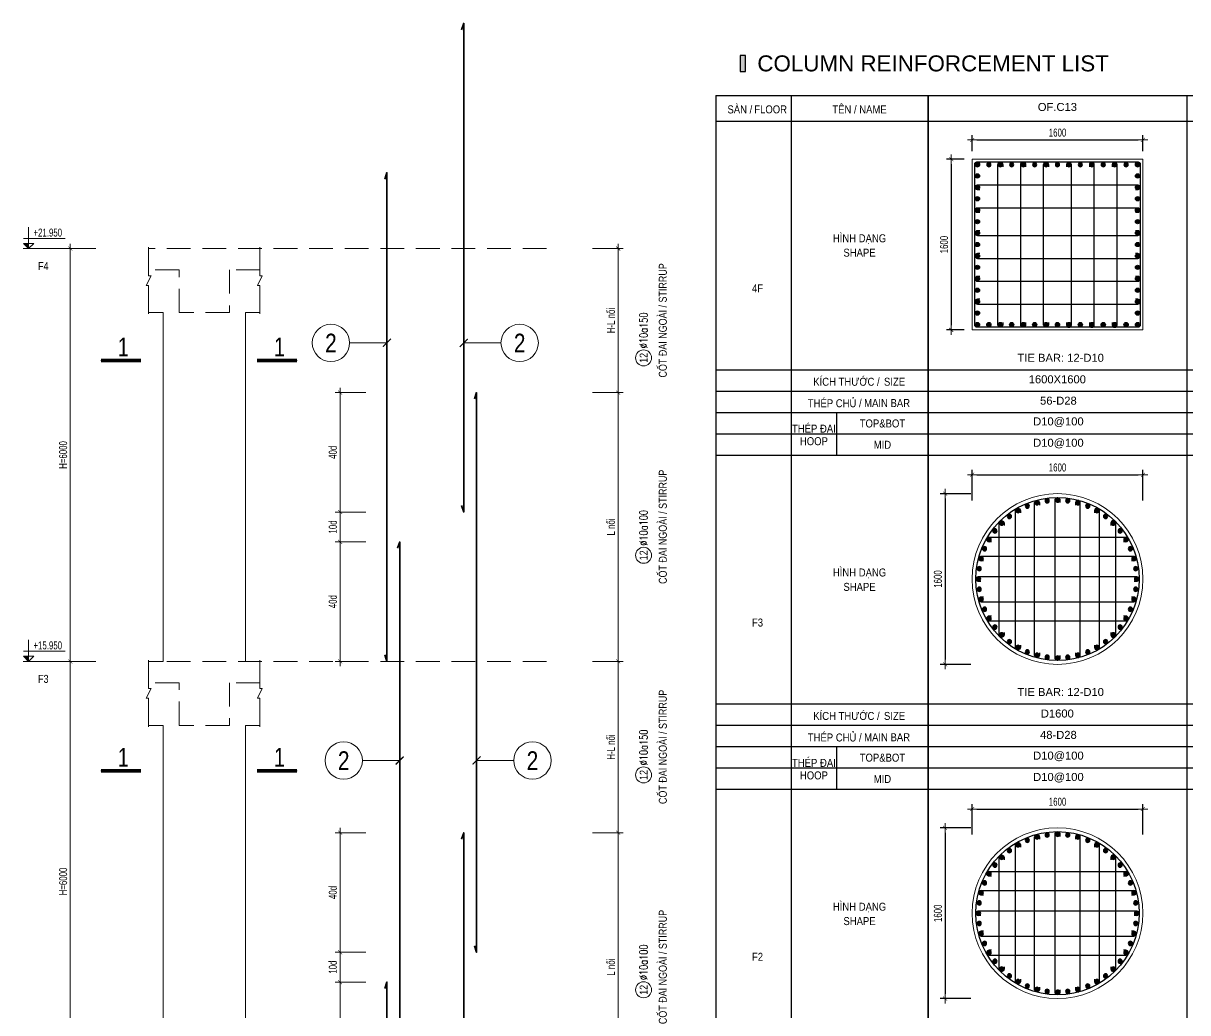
# Model space of a CAD drawing. Header units: millimetres. Extents: x 49323 to 380960, y -6102 to 181761.
# Drawn here: x 331179 to 342090, y 75298 to 84572 of the extents above; entities that cross this region are included whole.
import ezdxf
from ezdxf.enums import TextEntityAlignment as Align

# ---------------------------------------------------------------- set-up
doc = ezdxf.new("R2010")
doc.units = ezdxf.units.MM
doc.linetypes.add('CENTER2', pattern=[1.125, 0.75, -0.125, 0.125, -0.125])
doc.linetypes.add('HIDDEN2', pattern=[4.7625, 3.175, -1.5875])
doc.layers.get('0').update_dxf_attribs({"lineweight": 20})
doc.layers.get('Defpoints').update_dxf_attribs({"color": 151, "lineweight": 9})
for name, color, linetype in [('2', 2, 'Continuous'), ('CEN', 1, 'CENTER2'), ('STL', 3, 'Continuous'), ('TIT1', 3, 'Continuous'), ('TXT', 3, 'Continuous')]:
    doc.layers.add(name, color=color, linetype=linetype)
for name, color, linetype, lineweight in [('kata_thep chu', 4, 'Continuous', 35), ('NDC_S_ANNO', 7, 'Continuous', 20), ('NDC_S_BREAK-LINE', 1, 'Continuous', 15), ('NDC_S_CONTINUOUS', 3, 'Continuous', 20), ('NDC_S_DIM', 1, 'Continuous', 15), ('NDC_S_HIDDEN', 8, 'HIDDEN2', 13), ('NDC_S_LEADER', 1, 'Continuous', 15), ('NDC_S_SYMBOL', 1, 'Continuous', 15), ('NDC_S_TEXT SYMBOL', 7, 'Continuous', 20), ('NDC_S_THIN LINE', 8, 'Continuous', 9), ('NDC_S_VN TEXT', 7, 'Continuous', 20)]:
    doc.layers.add(name, color=color, linetype=linetype, lineweight=lineweight)
doc.styles.add('ARIAL', font='arial.ttf', dxfattribs={"width": 0.8})
doc.styles.add('NDC_ANNO', font='', dxfattribs={"width": 0.8})
doc.styles.add('NDC_ARIAL', font='arial.ttf', dxfattribs={"width": 0.85})
doc.styles.add('NDC_DIM', font='', dxfattribs={"width": 0.75})
doc.styles.add('NDC_EN TXT', font='romans.shx', dxfattribs={"width": 0.8})
doc.styles.add('NDC_VIE TXT', font='arial.ttf', dxfattribs={"width": 0.8})
doc.styles.get('NDC_ANNO').set_extended_font_data('Dotum')
doc.styles.get('NDC_DIM').set_extended_font_data('Dotum')
doc.dimstyles.new('NDC_dim_30', dxfattribs={"dimscale": 30, "dimtxt": 2.5, "dimasz": 1.5, "dimexe": 1.5, "dimexo": 2.5, "dimgap": 1, "dimtad": 1, "dimdec": 0, "dimzin": 0, "dimdsep": 46, "dimtxsty": 'NDC_DIM', "dimblk": 'DIMMARK', "dimcen": 0.09, "dimdle": 1.2, "dimclrd": 1, "dimclre": 1, "dimclrt": 3, "dimadec": 0, "dimazin": 0, "dimtfac": 1, "dimtdec": 0, "dimtix": 1, "dimtofl": 0, "dimtmove": 0, "dimatfit": 3, "dimfxl": 8, "dimfxlon": 1, "dimtolj": 1, "dimtzin": 0, "dimarcsym": 0})
doc.dimstyles.new('NDC_dim_75', dxfattribs={"dimscale": 75, "dimtxt": 2.5, "dimasz": 1.5, "dimexe": 1.5, "dimexo": 2.5, "dimgap": 1, "dimtad": 1, "dimdec": 0, "dimzin": 0, "dimdsep": 46, "dimtxsty": 'NDC_DIM', "dimblk": 'DIMMARK', "dimcen": 0.09, "dimdle": 1.2, "dimclrd": 1, "dimclre": 1, "dimclrt": 3, "dimadec": 0, "dimazin": 0, "dimtfac": 1, "dimtdec": 0, "dimtix": 1, "dimtofl": 0, "dimtmove": 0, "dimatfit": 3, "dimfxl": 8, "dimfxlon": 1, "dimtolj": 1, "dimtzin": 0, "dimarcsym": 0})

# ---------------------------------------------------------------- blocks, each defined once
blk = doc.blocks.new('8')
at = {"layer": '2'}
blk.add_hatch(color=256, dxfattribs=at).paths.add_polyline_path([(20, 0, 0.386127), (2, 20), (-2, 20, 0.386127), (-20, 0, 1)])
blk.add_circle((0, 0), 20, dxfattribs=at)
blk = doc.blocks.new('5')
at = {"layer": 'CEN', "rotation": 180}
blk.add_blockref('8', (0, 0), dxfattribs=at)
blk = doc.blocks.new('*U1745')
at = {"layer": 'STL', "xscale": -1}
blk.add_blockref('5', (0, 0), dxfattribs=at)
blk = doc.blocks.new('*U1746')
at = {"layer": 'NDC_S_DIM', "color": 0, "linetype": 'ByBlock', "lineweight": -2, "transparency": 16777216}
for p, rotation in [((295857, 68532), 22.49999999999999), ((295948, 68563), 15), ((296043, 68582), 7.500000000000014), ((296236, 68582), 352.5), ((296331, 68563), 344.9999999999999), ((296423, 68532), 337.4999999999999), ((295689, 68435), 37.50000000000001), ((295770, 68489), 29.99999999999999), ((296510, 68489), 329.9999999999999), ((296590, 68435), 322.5), ((295553, 68299), 52.49999999999999), ((295617, 68372), 45.00000000000001), ((296663, 68372), 315), ((296727, 68299), 307.5), ((295499, 68218), 59.99999999999999), ((296781, 68218), 300.0000000000001), ((295456, 68132), 67.5), ((296823, 68132), 292.4999999999999), ((295425, 68040), 75.00000000000001), ((296855, 68040), 285), ((295400, 67848), 90), ((295406, 67945), 82.50000000000001), ((296873, 67945), 277.5), ((296880, 67848), 270), ((295406, 67752), 97.5), ((296873, 67752), 262.5), ((295425, 67657), 105), ((296855, 67657), 255), ((295456, 67565), 112.5), ((296823, 67565), 247.5), ((295499, 67478), 120), ((296781, 67478), 240), ((295553, 67398), 127.5), ((295617, 67325), 135), ((296663, 67325), 225.0000000000001), ((296727, 67398), 232.5), ((295689, 67261), 142.5), ((295770, 67207), 150), ((296510, 67207), 210), ((296590, 67261), 217.5), ((295857, 67165), 157.5), ((295948, 67134), 165), ((296043, 67115), 172.5), ((296140, 67108), 180), ((296236, 67115), 187.5), ((296331, 67134), 195), ((296423, 67165), 202.5000000000001)]:
    blk.add_blockref('*U1745', p, dxfattribs=dict(at, rotation=rotation))
blk.add_blockref('*U1745', (296140, 68588), dxfattribs=at)
blk = doc.blocks.new('DIMMARK')
at = {"layer": 'NDC_S_DIM', "color": 1}
blk.add_line((-1.5, 0), (1, 0), dxfattribs=at)
at = {"layer": 'NDC_S_DIM', "color": 2, "const_width": 0.1}
blk.add_lwpolyline([(-0.42, -0.42), (0.42, 0.42)], dxfattribs=at)
blk = doc.blocks.new('*D1827')
at = {"layer": 'Defpoints', "color": 0, "ltscale": 40, "transparency": 16777216}
for p in [(341670, 77207), (340070, 76230), (341670, 76230)]:
    blk.add_point(p, dxfattribs=at)
at = {"layer": 'NDC_S_DIM', "color": 1, "lineweight": -2, "ltscale": 40, "transparency": 16777216}
for p, q in [((340070, 76967), (340070, 77252)), ((341670, 76967), (341670, 77252)), ((340115, 77207), (341625, 77207))]:
    blk.add_line(p, q, dxfattribs=at)
at = {"layer": 'NDC_S_DIM', "color": 1, "lineweight": -2, "ltscale": 40, "transparency": 16777216, "xscale": 45, "yscale": 45, "zscale": 45, "rotation": 180}
blk.add_blockref('DIMMARK', (340070, 77207), dxfattribs=at)
at = {"layer": 'NDC_S_DIM', "color": 1, "lineweight": -2, "ltscale": 40, "transparency": 16777216, "xscale": 45, "yscale": 45, "zscale": 45}
blk.add_blockref('DIMMARK', (341670, 77207), dxfattribs=at)
at = {"layer": 'NDC_S_DIM', "color": 3, "ltscale": 40, "transparency": 16777216, "insert": (340870, 77275), "char_height": 75, "attachment_point": 5, "style": 'NDC_DIM'}
blk.add_mtext('\\A1;1600', dxfattribs=at)
blk = doc.blocks.new('*D1828')
at = {"layer": 'Defpoints', "color": 0, "ltscale": 40, "transparency": 16777216}
for p in [(340870, 77030), (339816, 75430), (340870, 75430)]:
    blk.add_point(p, dxfattribs=at)
at = {"layer": 'NDC_S_DIM', "color": 1, "lineweight": -2, "ltscale": 40, "transparency": 16777216}
for p, q in [((340056, 77030), (339771, 77030)), ((339816, 76985), (339816, 75475)), ((340056, 75430), (339771, 75430))]:
    blk.add_line(p, q, dxfattribs=at)
at = {"layer": 'NDC_S_DIM', "color": 1, "lineweight": -2, "ltscale": 40, "transparency": 16777216, "xscale": 45, "yscale": 45, "zscale": 45}
for p, rotation in [((339816, 77030), 90), ((339816, 75430), 270)]:
    blk.add_blockref('DIMMARK', p, dxfattribs=dict(at, rotation=rotation))
at = {"layer": 'NDC_S_DIM', "color": 3, "ltscale": 40, "transparency": 16777216, "insert": (339749, 76230), "char_height": 75, "attachment_point": 5, "rotation": 90, "style": 'NDC_DIM'}
blk.add_mtext('\\A1;1600', dxfattribs=at)
blk = doc.blocks.new('*U1771')
at = {"layer": 'STL', "xscale": -1}
blk.add_blockref('5', (0, 0), dxfattribs=at)
blk = doc.blocks.new('*U1772')
at = {"layer": 'NDC_S_DIM', "color": 0, "linetype": 'ByBlock', "lineweight": -2, "transparency": 16777216}
for p, rotation in [((295857, 68532), 22.49999999999999), ((295948, 68563), 15), ((296043, 68582), 7.500000000000014), ((296236, 68582), 352.5), ((296331, 68563), 344.9999999999999), ((296423, 68532), 337.4999999999999), ((295689, 68435), 37.50000000000001), ((295770, 68489), 29.99999999999999), ((296510, 68489), 329.9999999999999), ((296590, 68435), 322.5), ((295553, 68299), 52.49999999999999), ((295617, 68372), 45.00000000000001), ((296663, 68372), 315), ((296727, 68299), 307.5), ((295499, 68218), 59.99999999999999), ((296781, 68218), 300.0000000000001), ((295456, 68132), 67.5), ((296823, 68132), 292.4999999999999), ((295425, 68040), 75.00000000000001), ((296855, 68040), 285), ((295400, 67848), 90), ((295406, 67945), 82.50000000000001), ((296873, 67945), 277.5), ((296880, 67848), 270), ((295406, 67752), 97.5), ((296873, 67752), 262.5), ((295425, 67657), 105), ((296855, 67657), 255), ((295456, 67565), 112.5), ((296823, 67565), 247.5), ((295499, 67478), 120), ((296781, 67478), 240), ((295553, 67398), 127.5), ((295617, 67325), 135), ((296663, 67325), 225.0000000000001), ((296727, 67398), 232.5), ((295689, 67261), 142.5), ((295770, 67207), 150), ((296510, 67207), 210), ((296590, 67261), 217.5), ((295857, 67165), 157.5), ((295948, 67134), 165), ((296043, 67115), 172.5), ((296140, 67108), 180), ((296236, 67115), 187.5), ((296331, 67134), 195), ((296423, 67165), 202.5000000000001)]:
    blk.add_blockref('*U1771', p, dxfattribs=dict(at, rotation=rotation))
blk.add_blockref('*U1771', (296140, 68588), dxfattribs=at)
blk = doc.blocks.new('*D1829')
at = {"layer": 'Defpoints', "color": 0, "ltscale": 40, "transparency": 16777216}
for p in [(341670, 80340), (340070, 79363), (341670, 79363)]:
    blk.add_point(p, dxfattribs=at)
at = {"layer": 'NDC_S_DIM', "color": 1, "lineweight": -2, "ltscale": 40, "transparency": 16777216}
for p, q in [((340070, 80100), (340070, 80385)), ((340115, 80340), (341625, 80340)), ((341670, 80100), (341670, 80385))]:
    blk.add_line(p, q, dxfattribs=at)
at = {"layer": 'NDC_S_DIM', "color": 1, "lineweight": -2, "ltscale": 40, "transparency": 16777216, "xscale": 45, "yscale": 45, "zscale": 45, "rotation": 180}
blk.add_blockref('DIMMARK', (340070, 80340), dxfattribs=at)
at = {"layer": 'NDC_S_DIM', "color": 1, "lineweight": -2, "ltscale": 40, "transparency": 16777216, "xscale": 45, "yscale": 45, "zscale": 45}
blk.add_blockref('DIMMARK', (341670, 80340), dxfattribs=at)
at = {"layer": 'NDC_S_DIM', "color": 3, "ltscale": 40, "transparency": 16777216, "insert": (340870, 80408), "char_height": 75, "attachment_point": 5, "style": 'NDC_DIM'}
blk.add_mtext('\\A1;1600', dxfattribs=at)
blk = doc.blocks.new('*D1830')
at = {"layer": 'Defpoints', "color": 0, "ltscale": 40, "transparency": 16777216}
for p in [(340870, 80163), (339816, 78563), (340870, 78563)]:
    blk.add_point(p, dxfattribs=at)
at = {"layer": 'NDC_S_DIM', "color": 1, "lineweight": -2, "ltscale": 40, "transparency": 16777216}
for p, q in [((340056, 80163), (339771, 80163)), ((339816, 80118), (339816, 78608)), ((340056, 78563), (339771, 78563))]:
    blk.add_line(p, q, dxfattribs=at)
at = {"layer": 'NDC_S_DIM', "color": 1, "lineweight": -2, "ltscale": 40, "transparency": 16777216, "xscale": 45, "yscale": 45, "zscale": 45}
for p, rotation in [((339816, 80163), 90), ((339816, 78563), 270)]:
    blk.add_blockref('DIMMARK', p, dxfattribs=dict(at, rotation=rotation))
at = {"layer": 'NDC_S_DIM', "color": 3, "ltscale": 40, "transparency": 16777216, "insert": (339749, 79363), "char_height": 75, "attachment_point": 5, "rotation": 90, "style": 'NDC_DIM'}
blk.add_mtext('\\A1;1600', dxfattribs=at)
blk = doc.blocks.new('*D1831')
at = {"layer": 'Defpoints', "color": 0, "ltscale": 40, "transparency": 16777216}
for p in [(341670, 83479), (340070, 83298), (341670, 83298)]:
    blk.add_point(p, dxfattribs=at)
at = {"layer": 'NDC_S_DIM', "color": 1, "lineweight": -2, "ltscale": 40, "transparency": 16777216}
for p, q in [((340070, 83373), (340070, 83524)), ((340115, 83479), (341625, 83479)), ((341670, 83373), (341670, 83524))]:
    blk.add_line(p, q, dxfattribs=at)
at = {"layer": 'NDC_S_DIM', "color": 1, "lineweight": -2, "ltscale": 40, "transparency": 16777216, "xscale": 45, "yscale": 45, "zscale": 45, "rotation": 180}
blk.add_blockref('DIMMARK', (340070, 83479), dxfattribs=at)
at = {"layer": 'NDC_S_DIM', "color": 1, "lineweight": -2, "ltscale": 40, "transparency": 16777216, "xscale": 45, "yscale": 45, "zscale": 45}
blk.add_blockref('DIMMARK', (341670, 83479), dxfattribs=at)
at = {"layer": 'NDC_S_DIM', "color": 3, "ltscale": 40, "transparency": 16777216, "insert": (340870, 83547), "char_height": 75, "attachment_point": 5, "style": 'NDC_DIM'}
blk.add_mtext('\\A1;1600', dxfattribs=at)
blk = doc.blocks.new('*D1832')
at = {"layer": 'Defpoints', "color": 0, "ltscale": 40, "transparency": 16777216}
for p in [(340070, 83298), (339874, 81698), (340070, 81698)]:
    blk.add_point(p, dxfattribs=at)
at = {"layer": 'NDC_S_DIM', "color": 1, "lineweight": -2, "ltscale": 40, "transparency": 16777216}
for p, q in [((339995, 83298), (339829, 83298)), ((339874, 83253), (339874, 81743)), ((339995, 81698), (339829, 81698))]:
    blk.add_line(p, q, dxfattribs=at)
at = {"layer": 'NDC_S_DIM', "color": 1, "lineweight": -2, "ltscale": 40, "transparency": 16777216, "xscale": 45, "yscale": 45, "zscale": 45}
for p, rotation in [((339874, 83298), 90), ((339874, 81698), 270)]:
    blk.add_blockref('DIMMARK', p, dxfattribs=dict(at, rotation=rotation))
at = {"layer": 'NDC_S_DIM', "color": 3, "ltscale": 40, "transparency": 16777216, "insert": (339807, 82498), "char_height": 75, "attachment_point": 5, "rotation": 90, "style": 'NDC_DIM'}
blk.add_mtext('\\A1;1600', dxfattribs=at)
blk = doc.blocks.new('*U1777')
at = {"layer": 'STL', "xscale": -1, "rotation": 270}
blk.add_blockref('5', (0, 0), dxfattribs=at)
blk = doc.blocks.new('*U1778')
at = {"layer": 'NDC_S_DIM', "color": 0, "linetype": 'ByBlock', "lineweight": -2, "transparency": 16777216}
for p in [(308770, 80184), (308877, 80184), (308984, 80184), (309091, 80184), (309199, 80184), (309306, 80184), (309413, 80184), (309520, 80184), (309627, 80184), (309734, 80184), (309842, 80184), (309949, 80184), (310056, 80184), (310163, 80184), (310270, 80184)]:
    blk.add_blockref('*U1777', p, dxfattribs=at)
blk = doc.blocks.new('*U1747')
at = {"layer": 'STL', "xscale": -1, "rotation": 270}
blk.add_blockref('5', (0, 0), dxfattribs=at)
blk = doc.blocks.new('*U1748')
at = {"layer": 'NDC_S_DIM', "color": 0, "linetype": 'ByBlock', "lineweight": -2, "transparency": 16777216}
for p in [(308770, 80184), (308877, 80184), (308984, 80184), (309091, 80184), (309199, 80184), (309306, 80184), (309413, 80184), (309520, 80184), (309627, 80184), (309734, 80184), (309842, 80184), (309949, 80184), (310056, 80184), (310163, 80184), (310270, 80184)]:
    blk.add_blockref('*U1747', p, dxfattribs=at)
blk = doc.blocks.new('*U1773')
at = {"layer": 'STL', "xscale": -1, "rotation": 270}
blk.add_blockref('5', (0, 0), dxfattribs=at)
blk = doc.blocks.new('*U1774')
at = {"layer": 'NDC_S_DIM', "color": 0, "linetype": 'ByBlock', "lineweight": -2, "transparency": 16777216}
for p in [(308770, 80184), (308877, 80184), (308984, 80184), (309091, 80184), (309199, 80184), (309306, 80184), (309413, 80184), (309520, 80184), (309627, 80184), (309734, 80184), (309842, 80184), (309949, 80184), (310056, 80184), (310163, 80184), (310270, 80184)]:
    blk.add_blockref('*U1773', p, dxfattribs=at)
blk = doc.blocks.new('*U1775')
at = {"layer": 'STL', "xscale": -1, "rotation": 270}
blk.add_blockref('5', (0, 0), dxfattribs=at)
blk = doc.blocks.new('*U1776')
at = {"layer": 'NDC_S_DIM', "color": 0, "linetype": 'ByBlock', "lineweight": -2, "transparency": 16777216}
for p in [(308770, 80184), (308877, 80184), (308984, 80184), (309091, 80184), (309199, 80184), (309306, 80184), (309413, 80184), (309520, 80184), (309627, 80184), (309734, 80184), (309842, 80184), (309949, 80184), (310056, 80184), (310163, 80184), (310270, 80184)]:
    blk.add_blockref('*U1775', p, dxfattribs=at)
blk = doc.blocks.new('*D2121')
at = {"layer": 'Defpoints', "color": 0, "transparency": 16777216}
for p in [(235826, 25134), (236695, 25134), (236695, 21008)]:
    blk.add_point(p, dxfattribs=at)
at = {"layer": 'NDC_S_DIM', "color": 1, "lineweight": -2, "transparency": 16777216}
for p, q in [((236066, 25134), (235781, 25134)), ((235826, 21053), (235826, 25089)), ((236066, 21008), (235781, 21008))]:
    blk.add_line(p, q, dxfattribs=at)
at = {"layer": 'NDC_S_DIM', "color": 1, "lineweight": -2, "transparency": 16777216, "xscale": 45, "yscale": 45, "zscale": 45}
for p, rotation in [((235826, 25134), 90), ((235826, 21008), 270)]:
    blk.add_blockref('DIMMARK', p, dxfattribs=dict(at, rotation=rotation))
at = {"layer": 'NDC_S_DIM', "color": 3, "transparency": 16777216, "insert": (235759, 23071), "char_height": 75, "attachment_point": 5, "rotation": 90, "style": 'NDC_DIM'}
blk.add_mtext('\\A1;H=6000', dxfattribs=at)
blk = doc.blocks.new('*D2122')
at = {"layer": 'Defpoints', "color": 0, "transparency": 16777216}
for p in [(235826, 29004), (236745, 29004), (236695, 25134)]:
    blk.add_point(p, dxfattribs=at)
at = {"layer": 'NDC_S_DIM', "color": 1, "lineweight": -2, "transparency": 16777216}
for p, q in [((236066, 29004), (235781, 29004)), ((235826, 25179), (235826, 28959)), ((236066, 25134), (235781, 25134))]:
    blk.add_line(p, q, dxfattribs=at)
at = {"layer": 'NDC_S_DIM', "color": 1, "lineweight": -2, "transparency": 16777216, "xscale": 45, "yscale": 45, "zscale": 45}
for p, rotation in [((235826, 29004), 90), ((235826, 25134), 270)]:
    blk.add_blockref('DIMMARK', p, dxfattribs=dict(at, rotation=rotation))
at = {"layer": 'NDC_S_DIM', "color": 3, "transparency": 16777216, "insert": (235759, 27069), "char_height": 75, "attachment_point": 5, "rotation": 90, "style": 'NDC_DIM'}
blk.add_mtext('\\A1;H=6000', dxfattribs=at)
blk = doc.blocks.new('*U2117')
at = {"layer": 'NDC_S_ANNO', "color": 0, "linetype": 'ByBlock', "lineweight": -2}
blk.add_line((-4.36, 0), (1, 0), dxfattribs=at)
at = {"layer": 'NDC_S_ANNO', "ltscale": 0.005, "const_width": 0.5}
blk.add_lwpolyline([(1, 0), (-4.36, 0)], dxfattribs=at)
at = {"layer": 'NDC_S_TEXT SYMBOL', "linetype": 'ByBlock', "lineweight": -2, "style": 'NDC_ANNO', "width": 0.8}
blk.add_attdef('DETAIL', text='', height=2.5, dxfattribs=at).set_placement((-0.64, 1.82), align=Align.MIDDLE_RIGHT)
blk = doc.blocks.new('*D2126')
at = {"layer": 'Defpoints', "color": 0, "ltscale": 0.005, "transparency": 16777216}
for p in [(238354, 22128, 0), (238792, 22128), (238792, 21008)]:
    blk.add_point(p, dxfattribs=at)
at = {"layer": 'NDC_S_DIM', "color": 1, "lineweight": -2, "ltscale": 0.005, "transparency": 16777216}
for p, q in [((238594, 22128, 0), (238309, 22128, 0)), ((238354, 21053, 0), (238354, 22083, 0)), ((238594, 21008, 0), (238309, 21008, 0))]:
    blk.add_line(p, q, dxfattribs=at)
at = {"layer": 'NDC_S_DIM', "color": 1, "lineweight": -2, "ltscale": 0.005, "transparency": 16777216, "xscale": 45, "yscale": 45, "zscale": 45}
for p, rotation in [((238354, 22128, 0), 90), ((238354, 21008, 0), 270)]:
    blk.add_blockref('DIMMARK', p, dxfattribs=dict(at, rotation=rotation))
at = {"layer": 'NDC_S_DIM', "color": 3, "ltscale": 0.005, "transparency": 16777216, "insert": (238286, 21568, 0), "char_height": 75, "attachment_point": 5, "rotation": 90, "style": 'NDC_DIM'}
blk.add_mtext('\\A1;40d', dxfattribs=at)
blk = doc.blocks.new('*D2127')
at = {"layer": 'Defpoints', "color": 0, "ltscale": 0.005, "transparency": 16777216}
for p in [(238354, 22408), (238792, 22408), (238792, 22128)]:
    blk.add_point(p, dxfattribs=at)
at = {"layer": 'NDC_S_DIM', "color": 1, "lineweight": -2, "ltscale": 0.005, "transparency": 16777216}
for p, q in [((238594, 22408), (238309, 22408)), ((238354, 22173), (238354, 22363)), ((238594, 22128), (238309, 22128))]:
    blk.add_line(p, q, dxfattribs=at)
at = {"layer": 'NDC_S_DIM', "color": 1, "lineweight": -2, "ltscale": 0.005, "transparency": 16777216, "xscale": 45, "yscale": 45, "zscale": 45}
for p, rotation in [((238354, 22408), 90), ((238354, 22128), 270)]:
    blk.add_blockref('DIMMARK', p, dxfattribs=dict(at, rotation=rotation))
at = {"layer": 'NDC_S_DIM', "color": 3, "ltscale": 0.005, "transparency": 16777216, "insert": (238286, 22268), "char_height": 75, "attachment_point": 5, "rotation": 90, "style": 'NDC_DIM'}
blk.add_mtext('\\A1;10d', dxfattribs=at)
blk = doc.blocks.new('*D2128')
at = {"layer": 'Defpoints', "color": 0, "ltscale": 0.005, "transparency": 16777216}
for p in [(238354, 23528), (238792, 23528), (238792, 22408)]:
    blk.add_point(p, dxfattribs=at)
at = {"layer": 'NDC_S_DIM', "color": 1, "lineweight": -2, "ltscale": 0.005, "transparency": 16777216}
for p, q in [((238594, 23528), (238309, 23528)), ((238354, 22453), (238354, 23483)), ((238594, 22408), (238309, 22408))]:
    blk.add_line(p, q, dxfattribs=at)
at = {"layer": 'NDC_S_DIM', "color": 1, "lineweight": -2, "ltscale": 0.005, "transparency": 16777216, "xscale": 45, "yscale": 45, "zscale": 45}
for p, rotation in [((238354, 23528), 90), ((238354, 22408), 270)]:
    blk.add_blockref('DIMMARK', p, dxfattribs=dict(at, rotation=rotation))
at = {"layer": 'NDC_S_DIM', "color": 3, "ltscale": 0.005, "transparency": 16777216, "insert": (238286, 22968), "char_height": 75, "attachment_point": 5, "rotation": 90, "style": 'NDC_DIM'}
blk.add_mtext('\\A1;40d', dxfattribs=at)
blk = doc.blocks.new('*D2129')
at = {"layer": 'Defpoints', "color": 0, "ltscale": 0.005, "transparency": 16777216}
for p in [(238354, 26254, 0), (238792, 26254), (238792, 25134)]:
    blk.add_point(p, dxfattribs=at)
at = {"layer": 'NDC_S_DIM', "color": 1, "lineweight": -2, "ltscale": 0.005, "transparency": 16777216}
for p, q in [((238594, 26254, 0), (238309, 26254, 0)), ((238354, 25179, 0), (238354, 26209, 0)), ((238594, 25134, 0), (238309, 25134, 0))]:
    blk.add_line(p, q, dxfattribs=at)
at = {"layer": 'NDC_S_DIM', "color": 1, "lineweight": -2, "ltscale": 0.005, "transparency": 16777216, "xscale": 45, "yscale": 45, "zscale": 45}
for p, rotation in [((238354, 26254, 0), 90), ((238354, 25134, 0), 270)]:
    blk.add_blockref('DIMMARK', p, dxfattribs=dict(at, rotation=rotation))
at = {"layer": 'NDC_S_DIM', "color": 3, "ltscale": 0.005, "transparency": 16777216, "insert": (238286, 25694, 0), "char_height": 75, "attachment_point": 5, "rotation": 90, "style": 'NDC_DIM'}
blk.add_mtext('\\A1;40d', dxfattribs=at)
blk = doc.blocks.new('*D2130')
at = {"layer": 'Defpoints', "color": 0, "ltscale": 0.005, "transparency": 16777216}
for p in [(238354, 26534), (238792, 26534), (238792, 26254)]:
    blk.add_point(p, dxfattribs=at)
at = {"layer": 'NDC_S_DIM', "color": 1, "lineweight": -2, "ltscale": 0.005, "transparency": 16777216}
for p, q in [((238594, 26534), (238309, 26534)), ((238354, 26299), (238354, 26489)), ((238594, 26254), (238309, 26254))]:
    blk.add_line(p, q, dxfattribs=at)
at = {"layer": 'NDC_S_DIM', "color": 1, "lineweight": -2, "ltscale": 0.005, "transparency": 16777216, "xscale": 45, "yscale": 45, "zscale": 45}
for p, rotation in [((238354, 26534), 90), ((238354, 26254), 270)]:
    blk.add_blockref('DIMMARK', p, dxfattribs=dict(at, rotation=rotation))
at = {"layer": 'NDC_S_DIM', "color": 3, "ltscale": 0.005, "transparency": 16777216, "insert": (238286, 26394), "char_height": 75, "attachment_point": 5, "rotation": 90, "style": 'NDC_DIM'}
blk.add_mtext('\\A1;10d', dxfattribs=at)
blk = doc.blocks.new('*D2131')
at = {"layer": 'Defpoints', "color": 0, "ltscale": 0.005, "transparency": 16777216}
for p in [(238354, 27654), (238792, 27654), (238792, 26534)]:
    blk.add_point(p, dxfattribs=at)
at = {"layer": 'NDC_S_DIM', "color": 1, "lineweight": -2, "ltscale": 0.005, "transparency": 16777216}
for p, q in [((238594, 27654), (238309, 27654)), ((238354, 26579), (238354, 27609)), ((238594, 26534), (238309, 26534))]:
    blk.add_line(p, q, dxfattribs=at)
at = {"layer": 'NDC_S_DIM', "color": 1, "lineweight": -2, "ltscale": 0.005, "transparency": 16777216, "xscale": 45, "yscale": 45, "zscale": 45}
for p, rotation in [((238354, 27654), 90), ((238354, 26534), 270)]:
    blk.add_blockref('DIMMARK', p, dxfattribs=dict(at, rotation=rotation))
at = {"layer": 'NDC_S_DIM', "color": 3, "ltscale": 0.005, "transparency": 16777216, "insert": (238286, 27094), "char_height": 75, "attachment_point": 5, "rotation": 90, "style": 'NDC_DIM'}
blk.add_mtext('\\A1;40d', dxfattribs=at)
blk = doc.blocks.new('*D2133')
at = {"layer": 'Defpoints', "color": 0, "ltscale": 70, "transparency": 16777216}
for p in [(239512, 23528), (240960, 23528), (240397, 21008)]:
    blk.add_point(p, dxfattribs=at)
at = {"layer": 'NDC_S_DIM', "color": 1, "lineweight": -2, "ltscale": 70, "transparency": 16777216}
for p, q in [((240720, 23528), (241005, 23528)), ((240960, 21053), (240960, 23483)), ((240720, 21008), (241005, 21008))]:
    blk.add_line(p, q, dxfattribs=at)
at = {"layer": 'NDC_S_DIM', "color": 1, "lineweight": -2, "ltscale": 70, "transparency": 16777216, "xscale": 45, "yscale": 45, "zscale": 45}
for p, rotation in [((240960, 23528), 90), ((240960, 21008), 270)]:
    blk.add_blockref('DIMMARK', p, dxfattribs=dict(at, rotation=rotation))
at = {"layer": 'NDC_S_DIM', "color": 3, "ltscale": 70, "transparency": 16777216, "insert": (240892, 22268), "char_height": 75, "attachment_point": 5, "rotation": 90, "style": 'NDC_DIM'}
blk.add_mtext('\\A1;L nối', dxfattribs=at)
blk = doc.blocks.new('*D2134')
at = {"layer": 'Defpoints', "color": 0, "ltscale": 70, "transparency": 16777216}
for p in [(239632, 27654), (240960, 27654), (240397, 25134)]:
    blk.add_point(p, dxfattribs=at)
at = {"layer": 'NDC_S_DIM', "color": 1, "lineweight": -2, "ltscale": 70, "transparency": 16777216}
for p, q in [((240720, 27654), (241005, 27654)), ((240960, 25179), (240960, 27609)), ((240720, 25134), (241005, 25134))]:
    blk.add_line(p, q, dxfattribs=at)
at = {"layer": 'NDC_S_DIM', "color": 1, "lineweight": -2, "ltscale": 70, "transparency": 16777216, "xscale": 45, "yscale": 45, "zscale": 45}
for p, rotation in [((240960, 27654), 90), ((240960, 25134), 270)]:
    blk.add_blockref('DIMMARK', p, dxfattribs=dict(at, rotation=rotation))
at = {"layer": 'NDC_S_DIM', "color": 3, "ltscale": 70, "transparency": 16777216, "insert": (240892, 26394), "char_height": 75, "attachment_point": 5, "rotation": 90, "style": 'NDC_DIM'}
blk.add_mtext('\\A1;L nối', dxfattribs=at)
blk = doc.blocks.new('*U2118')
blk.add_circle((-2.5, 0), 2.5)
at = {"layer": 'NDC_S_VN TEXT', "color": 7, "style": 'ARIAL', "width": 0.8}
blk.add_attdef('SH2', text='', height=2.5, dxfattribs=at).set_placement((-2.5, 0), align=Align.MIDDLE)
at = {"layer": 'NDC_S_VN TEXT', "color": 3, "style": 'NDC_EN TXT', "width": 0.75}
blk.add_attdef('DKKC1', (0.5, -1.25), '', height=2.5, dxfattribs=at)
blk = doc.blocks.new('CD')
at = {"layer": 'NDC_S_ANNO'}
blk.add_hatch(color=3, dxfattribs=at).paths.add_polyline_path([(0, 160), (-161, 160), (0, 0)])
at = {"layer": 'NDC_S_ANNO', "ltscale": 50}
h = blk.add_hatch(dxfattribs=at)
h.set_pattern_fill('ANSI31', color=256, scale=140.6, style=0)
h.paths.add_polyline_path([(0, 160), (0, 0), (161, 160)])
for p, q in [((1156, 0), (-164, 0)), ((-159, 314), (1147, 314))]:
    blk.add_line(p, q, dxfattribs=at)
for points in [[(0, 669), (0, 0)], [(0, 0), (-161, 160), (0, 160)], [(0, 0), (161, 160), (0, 160)]]:
    blk.add_lwpolyline(points, dxfattribs=at)
at = {"layer": 'NDC_S_TEXT SYMBOL', "color": 3, "style": 'NDC_DIM', "width": 0.7}
blk.add_attdef('COT', (154, 375), '', height=250, dxfattribs=at)
blk = doc.blocks.new('*D2136')
at = {"layer": 'Defpoints', "color": 0, "ltscale": 40, "transparency": 16777216}
for p in [(240397, 25134), (240960, 25134), (239512, 23528)]:
    blk.add_point(p, dxfattribs=at)
at = {"layer": 'NDC_S_DIM', "color": 1, "lineweight": -2, "ltscale": 40, "transparency": 16777216}
for p, q in [((240720, 25134), (241005, 25134)), ((240960, 23573), (240960, 25089)), ((240720, 23528), (241005, 23528))]:
    blk.add_line(p, q, dxfattribs=at)
at = {"layer": 'NDC_S_DIM', "color": 1, "lineweight": -2, "ltscale": 40, "transparency": 16777216, "xscale": 45, "yscale": 45, "zscale": 45}
for p, rotation in [((240960, 25134), 90), ((240960, 23528), 270)]:
    blk.add_blockref('DIMMARK', p, dxfattribs=dict(at, rotation=rotation))
at = {"layer": 'NDC_S_DIM', "color": 3, "ltscale": 40, "transparency": 16777216, "insert": (240892, 24331), "char_height": 75, "attachment_point": 5, "rotation": 90, "style": 'NDC_DIM'}
blk.add_mtext('\\A1;H-L nối', dxfattribs=at)
blk = doc.blocks.new('*D2137')
at = {"layer": 'Defpoints', "color": 0, "ltscale": 40, "transparency": 16777216}
for p in [(239512, 29004), (240960, 29004), (239632, 27654)]:
    blk.add_point(p, dxfattribs=at)
at = {"layer": 'NDC_S_DIM', "color": 1, "lineweight": -2, "ltscale": 40, "transparency": 16777216}
for p, q in [((240720, 29004), (241005, 29004)), ((240960, 27699), (240960, 28959)), ((240720, 27654), (241005, 27654))]:
    blk.add_line(p, q, dxfattribs=at)
at = {"layer": 'NDC_S_DIM', "color": 1, "lineweight": -2, "ltscale": 40, "transparency": 16777216, "xscale": 45, "yscale": 45, "zscale": 45}
for p, rotation in [((240960, 29004), 90), ((240960, 27654), 270)]:
    blk.add_blockref('DIMMARK', p, dxfattribs=dict(at, rotation=rotation))
at = {"layer": 'NDC_S_DIM', "color": 3, "ltscale": 40, "transparency": 16777216, "insert": (240892, 28329), "char_height": 75, "attachment_point": 5, "rotation": 90, "style": 'NDC_DIM'}
blk.add_mtext('\\A1;H-L nối', dxfattribs=at)
blk = doc.blocks.new('column 2')
at = {"layer": 'kata_thep chu', "color": 4, "ltscale": 0.005}
for points in [[(239492.2, 26594.4), (239512.2, 26534.4), (239512.2, 31115.4), (239492.2, 31055.4)], [(238772.5, 25194.4), (238792.5, 25134.4), (238792.5, 29715.4), (238772.5, 29655.4)], [(239612.2, 22468), (239632.2, 22408), (239632.2, 27654.4), (239612.2, 27594.4)], [(238892.5, 21068), (238912.5, 21008), (238912.5, 26254.4), (238892.5, 26194.4)], [(239492.2, 16799.4), (239512.2, 16739.4), (239512.2, 23528), (239492.2, 23468)], [(238772.5, 15399.4), (238792.5, 15339.4), (238792.5, 22128), (238772.5, 22068)]]:
    blk.add_lwpolyline(points, dxfattribs=at)
at = {"layer": 'NDC_S_BREAK-LINE'}
for points in [[(236559.9, 28391.1), (236559.9, 28658.6), (236537.4, 28658.6), (236582.4, 28748.6), (236559.9, 28748.6), (236559.9, 29016.1)], [(237601.5, 28391.1), (237601.5, 28658.6), (237579, 28658.6), (237624, 28748.6), (237601.5, 28748.6), (237601.5, 29016.1)], [(236559.9, 24521.9), (236559.9, 24789.4), (236537.4, 24789.4), (236582.4, 24879.4), (236559.9, 24879.4), (236559.9, 25146.9)], [(237601.5, 24521.9), (237601.5, 24789.4), (237579, 24789.4), (237624, 24879.4), (237601.5, 24879.4), (237601.5, 25146.9)]]:
    blk.add_lwpolyline(points, dxfattribs=at)
at = {"layer": 'NDC_S_CONTINUOUS'}
for points in [[(236559.9, 25134.4), (236694.9, 25134.4), (236694.9, 28403.6), (236559.9, 28403.6)], [(237601.5, 25134.4), (237466.5, 25134.4), (237466.5, 28403.6), (237601.5, 28403.6)], [(236559.9, 21008), (236694.9, 21008), (236694.9, 24534.4), (236559.9, 24534.4)], [(237601.5, 21008), (237466.5, 21008), (237466.5, 24534.4), (237601.5, 24534.4)]]:
    blk.add_lwpolyline(points, dxfattribs=at)
at = {"layer": 'NDC_S_DIM'}
for centre in [(238267.9, 28119.7), (240036.7, 28119.7), (238387.9, 24205.3), (240156.7, 24205.3)]:
    blk.add_circle(centre, 175, dxfattribs=at)
at = {"layer": 'NDC_S_HIDDEN', "ltscale": 70}
for p, q in [((240287.4, 29003.6), (236559.9, 29003.6)), ((240287.4, 25134.4), (236559.9, 25134.4))]:
    blk.add_line(p, q, dxfattribs=at)
for points in [[(237601.5, 28803.6), (237316.5, 28803.6), (237316.5, 28403.6), (236844.9, 28403.6), (236844.9, 28803.6), (236559.9, 28803.6)], [(237601.5, 24934.4), (237316.5, 24934.4), (237316.5, 24534.4), (236844.9, 24534.4), (236844.9, 24934.4), (236559.9, 24934.4)]]:
    blk.add_lwpolyline(points, dxfattribs=at)
at = {"layer": 'NDC_S_DIM'}
ref = blk.add_blockref('CD', (235434.6, 29003.6), dxfattribs=dict(at, xscale=0.3, yscale=0.3, zscale=0.3))
ref.add_attrib('COT', '+21.950', (235480.8, 29115.9), dxfattribs={"layer": '0', "color": 3, "height": 75, "style": 'NDC_DIM', "width": 0.75})
ref = blk.add_blockref('CD', (235434.6, 25134.4), dxfattribs=dict(at, xscale=0.3, yscale=0.3, zscale=0.3))
ref.add_attrib('COT', '+15.950', (235480.8, 25246.8), dxfattribs={"layer": '0', "color": 3, "height": 75, "style": 'NDC_DIM', "width": 0.75})
at = {"layer": 'NDC_S_SYMBOL', "xscale": 70, "yscale": 70, "zscale": 70}
for p in [(236418.3, 27954.9), (237881.1, 27954.9), (236418.3, 24108.5), (237881.1, 24108.5)]:
    blk.add_blockref('*U2117', p, dxfattribs=at).add_auto_attribs({'DETAIL': '1'})
at = {"layer": 'NDC_S_THIN LINE', "xscale": 30.00000000000001, "yscale": 30.00000000000001, "zscale": 30.00000000000001, "rotation": 90}
for p, values in [((241197.9, 28054.2), {'SH2': '12', 'DKKC1': '%%c10a150'}), ((241197.9, 26203.3), {'SH2': '12', 'DKKC1': '%%c10a100'}), ((241197.9, 24144.7), {'SH2': '12', 'DKKC1': '%%c10a150'}), ((241197.9, 22130.7), {'SH2': '12', 'DKKC1': '%%c10a100'})]:
    blk.add_blockref('*U2118', p, dxfattribs=at).add_auto_attribs(values)
at = {"layer": 'NDC_S_VN TEXT', "style": 'NDC_VIE TXT', "width": 0.8}
for s, p in [('F4', (235524.1, 28839.4)), ('F3', (235524.1, 24970.3))]:
    blk.add_text(s, height=75, dxfattribs=at).set_placement(p, align=Align.MIDDLE_LEFT)
for p in [(241377.9, 27795), (241377.9, 25860.4), (241377.9, 23797.2), (241377.9, 21734.1)]:
    blk.add_text('CỐT ĐAI NGOÀI / STIRRUP', height=75, rotation=90, dxfattribs=at).set_placement(p, align=Align.MIDDLE_LEFT)
at = {"layer": 'NDC_S_VN TEXT', "color": 7, "style": 'ARIAL', "width": 0.8}
for p in [(238267.9, 28119.7), (240036.7, 28119.7), (238387.9, 24205.3), (240156.7, 24205.3)]:
    blk.add_text('2', height=175, dxfattribs=at).set_placement(p, align=Align.MIDDLE)
at = {"layer": 'NDC_S_DIM'}
for base, p1, p2, picture, middle in [((235826.4, 29003.6), (236694.9, 25134.4), (236744.9, 29003.6), '*D2122', (235758.9, 27069)), ((235826.4, 25134.4), (236694.9, 21008), (236694.9, 25134.4), '*D2121', (235758.9, 23071.2))]:
    dim = blk.add_linear_dim(base=base, p1=p1, p2=p2, angle=90, text='H=6000', dimstyle='NDC_dim_30', dxfattribs=at)
    dim.commit()
    dim.dimension.update_dxf_attribs({"geometry": picture, "text_midpoint": middle})
at = {"layer": 'NDC_S_DIM', "ltscale": 40}
for base, p1, p2, picture, middle in [((240959.8, 29003.6), (239632.2, 27654.4), (239512.2, 29003.6), '*D2137', (240891.8, 28329)), ((240959.8, 25134.4), (239512.2, 23528), (240397.4, 25134.4), '*D2136', (240891.8, 24331.2))]:
    dim = blk.add_linear_dim(base=base, p1=p1, p2=p2, angle=90, text='H-L nối', dimstyle='NDC_dim_30', dxfattribs=at)
    dim.commit()
    dim.dimension.update_dxf_attribs({"geometry": picture, "text_midpoint": middle})
at = {"layer": 'NDC_S_DIM', "ltscale": 0.005}
for base, p1, p2, text, picture, middle in [((238354.3, 27654.4), (238792.5, 26534.4), (238792.5, 27654.4), '40d', '*D2131', (238286, 27094.4)), ((238354.3, 26534.4), (238792.5, 26254.4), (238792.5, 26534.4), '10d', '*D2130', (238286, 26394.4)), ((238354.3, 26254.4, 0), (238792.5, 25134.4), (238792.5, 26254.4), '40d', '*D2129', (238286, 25694.4, 0)), ((238354.3, 23528), (238792.5, 22408), (238792.5, 23528), '40d', '*D2128', (238286, 22968)), ((238354.3, 22408), (238792.5, 22128), (238792.5, 22408), '10d', '*D2127', (238286, 22268)), ((238354.3, 22128, 0), (238792.5, 21008), (238792.5, 22128), '40d', '*D2126', (238286, 21568, 0))]:
    dim = blk.add_linear_dim(base=base, p1=p1, p2=p2, angle=90, text=text, dimstyle='NDC_dim_30', dxfattribs=at)
    dim.commit()
    dim.dimension.update_dxf_attribs({"geometry": picture, "text_midpoint": middle})
at = {"layer": 'NDC_S_DIM', "ltscale": 70}
for base, p1, p2, picture, middle in [((240959.8, 27654.4), (240397.4, 25134.4), (239632.2, 27654.4), '*D2134', (240891.8, 26394.4)), ((240959.8, 23528), (240397.4, 21008), (239512.2, 23528), '*D2133', (240891.8, 22268))]:
    dim = blk.add_linear_dim(base=base, p1=p1, p2=p2, angle=90, text='L nối', dimstyle='NDC_dim_30', dxfattribs=at)
    dim.commit()
    dim.dimension.update_dxf_attribs({"geometry": picture, "text_midpoint": middle})
at = {"layer": 'NDC_S_LEADER', "ltscale": 0.005}
for points in [[(238792.5, 28119.7), (238442.9, 28119.7)], [(239512.2, 28119.7), (239861.7, 28119.7)], [(238912.5, 24205.3), (238562.9, 24205.3)], [(239632.2, 24205.3), (239981.7, 24205.3)]]:
    blk.add_leader(points, dimstyle='NDC_dim_75', override={"dimasz": 1, "dimldrblk": 'ARCHTICK'}, dxfattribs=at)

msp = doc.modelspace()

# ---------------------------------------------------------------- hatches: boundary and pattern name
at = {"layer": 'TXT'}
msp.add_hatch(color=7, dxfattribs=at).paths.add_polyline_path([(337944.7, 84119), (337944.7, 84269), (337894.7, 84269), (337894.7, 84119)])

# ---------------------------------------------------------------- linework, layer by layer
at = {"layer": '2', "lineweight": -2, "ltscale": 1000}
msp.add_lwpolyline([(341644.6, 83252.8), (341644.6, 81742.8, -0.4142136), (341624.6, 81722.8), (340114.6, 81722.8, -0.4142136), (340094.6, 81742.8), (340094.6, 83252.8, -0.4142136), (340114.6, 83272.8), (341624.6, 83272.8, -0.4142136)], format="xyb", close=True, dxfattribs=at)
at = {"layer": '2'}
for points in [[(340356.2, 81767.4), (340356.2, 81745.3, -1), (340311.2, 81745.3), (340311.2, 83247.3, -1), (340356.2, 83247.3), (340356.2, 83225.1)], [(340570.6, 81767.4), (340570.6, 81745.3, -1), (340525.5, 81745.3), (340525.5, 83247.3, -1), (340570.6, 83247.3), (340570.6, 83225.1)], [(340784.9, 81767.4), (340784.9, 81745.3, -1), (340739.9, 81745.3), (340739.9, 83247.3, -1), (340784.9, 83247.3), (340784.9, 83225.1)], [(340954.2, 81767.4), (340954.2, 81745.3, 1), (340999.3, 81745.3), (340999.3, 83247.3, 1), (340954.2, 83247.3), (340954.2, 83225.1)], [(341168.6, 81767.4), (341168.6, 81745.3, 1), (341213.6, 81745.3), (341213.6, 83247.3, 1), (341168.6, 83247.3), (341168.6, 83225.1)], [(341382.9, 81767.4), (341382.9, 81745.3, 1), (341428, 81745.3), (341428, 83247.3, 1), (341382.9, 83247.3), (341382.9, 83225.1)], [(340141.5, 83011.9), (340119.3, 83011.9, -1), (340119.3, 83056.9), (341621.4, 83056.9, -1), (341621.4, 83011.9), (341599.3, 83011.9)], [(340141.5, 82797.5), (340119.3, 82797.5, -1), (340119.3, 82842.6), (341621.4, 82842.6, -1), (341621.4, 82797.5), (341599.3, 82797.5)], [(340141.5, 82628.2), (340119.3, 82628.2, 1), (340119.3, 82583.2), (341621.4, 82583.2, 1), (341621.4, 82628.2), (341599.3, 82628.2)], [(340141.5, 82413.9), (340119.3, 82413.9, 1), (340119.3, 82368.8), (341621.4, 82368.8, 1), (341621.4, 82413.9), (341599.3, 82413.9)], [(340141.5, 82199.5), (340119.3, 82199.5, 1), (340119.3, 82154.5), (341621.4, 82154.5, 1), (341621.4, 82199.5), (341599.3, 82199.5)], [(340141.5, 81985.1), (340119.3, 81985.1, 1), (340119.3, 81940.1), (341621.4, 81940.1, 1), (341621.4, 81985.1), (341599.3, 81985.1)], [(340700.6, 78670.5), (340700.6, 78648.3, -1), (340655.5, 78648.3), (340655.5, 80077.9, -1), (340700.6, 80077.9), (340700.6, 80055.8)], [(340892.1, 78645.3), (340892.1, 78623.1, -1), (340847.1, 78623.1), (340847.1, 80103.1, -1), (340892.1, 80103.1), (340892.1, 80081)], [(341038.6, 78670.5), (341038.6, 78648.3, 1), (341083.6, 78648.3), (341083.6, 80077.9, 1), (341038.6, 80077.9), (341038.6, 80055.8)], [(340522.1, 78744.4), (340522.1, 78722.3, -1), (340477.1, 78722.3), (340477.1, 80004, -1), (340522.1, 80004), (340522.1, 79981.8)], [(341217.1, 78744.4), (341217.1, 78722.3, 1), (341262.1, 78722.3), (341262.1, 80004, 1), (341217.1, 80004), (341217.1, 79981.8)], [(340368.8, 78862), (340368.8, 78839.9, -1), (340323.8, 78839.9), (340323.8, 79886.4, -1), (340368.8, 79886.4), (340368.8, 79864.2)], [(341370.3, 78862), (341370.3, 78839.9, 1), (341415.3, 78839.9), (341415.3, 79886.4, 1), (341370.3, 79886.4), (341370.3, 79864.2)], [(340250.9, 79710.6), (340228.7, 79710.6, -1), (340228.7, 79755.6), (341510.4, 79755.6, -1), (341510.4, 79710.6), (341488.3, 79710.6)], [(340176.9, 79532.1), (340154.8, 79532.1, -1), (340154.8, 79577.2), (341584.4, 79577.2, -1), (341584.4, 79532.1), (341562.2, 79532.1)], [(340151.7, 79340.6), (340129.6, 79340.6, -1), (340129.6, 79385.6), (341609.6, 79385.6, -1), (341609.6, 79340.6), (341587.4, 79340.6)], [(340176.9, 79194.1), (340154.8, 79194.1, 1), (340154.8, 79149.1), (341584.4, 79149.1, 1), (341584.4, 79194.1), (341562.2, 79194.1)], [(340250.9, 79015.6), (340228.7, 79015.6, 1), (340228.7, 78970.6), (341510.4, 78970.6, 1), (341510.4, 79015.6), (341488.3, 79015.6)], [(340700.6, 75537.8), (340700.6, 75515.6, -1), (340655.5, 75515.6), (340655.5, 76945.2, -1), (340700.6, 76945.2), (340700.6, 76923.1)], [(340892.1, 75512.6), (340892.1, 75490.4, -1), (340847.1, 75490.4), (340847.1, 76970.4, -1), (340892.1, 76970.4), (340892.1, 76948.3)], [(341038.6, 75537.8), (341038.6, 75515.6, 1), (341083.6, 75515.6), (341083.6, 76945.2, 1), (341038.6, 76945.2), (341038.6, 76923.1)], [(340522.1, 75611.7), (340522.1, 75589.6, -1), (340477.1, 75589.6), (340477.1, 76871.3, -1), (340522.1, 76871.3), (340522.1, 76849.1)], [(341217.1, 75611.7), (341217.1, 75589.6, 1), (341262.1, 75589.6), (341262.1, 76871.3, 1), (341217.1, 76871.3), (341217.1, 76849.1)], [(340368.8, 75729.3), (340368.8, 75707.2, -1), (340323.8, 75707.2), (340323.8, 76753.7, -1), (340368.8, 76753.7), (340368.8, 76731.5)], [(341370.3, 75729.3), (341370.3, 75707.2, 1), (341415.3, 75707.2), (341415.3, 76753.7, 1), (341370.3, 76753.7), (341370.3, 76731.5)], [(340250.9, 76577.9), (340228.7, 76577.9, -1), (340228.7, 76622.9), (341510.4, 76622.9, -1), (341510.4, 76577.9), (341488.3, 76577.9)], [(340176.9, 76399.4), (340154.8, 76399.4, -1), (340154.8, 76444.5), (341584.4, 76444.5, -1), (341584.4, 76399.4), (341562.2, 76399.4)], [(340151.7, 76207.9), (340129.6, 76207.9, -1), (340129.6, 76252.9), (341609.6, 76252.9, -1), (341609.6, 76207.9), (341587.4, 76207.9)], [(340176.9, 76061.4), (340154.8, 76061.4, 1), (340154.8, 76016.4), (341584.4, 76016.4, 1), (341584.4, 76061.4), (341562.2, 76061.4)], [(340250.9, 75882.9), (340228.7, 75882.9, 1), (340228.7, 75837.9), (341510.4, 75837.9, 1), (341510.4, 75882.9), (341488.3, 75882.9)]]:
    msp.add_lwpolyline(points, format="xyb", dxfattribs=at)
at = {"layer": '2', "lineweight": -2, "ltscale": 1000}
for centre in [(340869.6, 79363.1), (340869.6, 76230.4)]:
    msp.add_circle(centre, 765, dxfattribs=at)
at = {"layer": 'NDC_S_CONTINUOUS', "ltscale": 70}
msp.add_lwpolyline([(341669.6, 83297.8), (341669.6, 81697.8), (340069.6, 81697.8), (340069.6, 83297.8), (341669.6, 83297.8)], dxfattribs=at)
for centre in [(340869.6, 79363.1), (340869.6, 76230.4)]:
    msp.add_circle(centre, 800, dxfattribs=at)
at = {"layer": 'TIT1', "color": 2}
msp.add_line((337666.9, 83894), (351801.4, 83894), dxfattribs=at)
at = {"layer": 'TIT1'}
for p, q in [((337666.9, 83894), (337666.9, 67994)), ((338372.6, 83894), (338372.6, 67994)), ((339656.5, 67994), (339656.5, 83894)), ((339656.5, 83894), (339656.5, 67994)), ((342082.6, 83894), (342082.6, 67994)), ((337666.9, 83654), (351801.4, 83654)), ((351801.4, 80521.3), (337666.9, 80521.3)), ((351801.4, 77388.6), (337666.9, 77388.6))]:
    msp.add_line(p, q, dxfattribs=at)
at = {"layer": 'TIT1', "color": 8}
for p, q in [((351801.4, 81321.3), (337666.9, 81321.3)), ((351801.4, 81121.3), (337666.9, 81121.3)), ((351801.4, 80921.3), (337666.9, 80921.3)), ((338801.8, 80521.3), (338801.8, 80921.3)), ((351801.4, 80721.3), (337666.9, 80721.3)), ((351801.4, 78188.6), (337666.9, 78188.6)), ((351801.4, 77988.6), (337666.9, 77988.6)), ((351801.4, 77788.6), (337666.9, 77788.6)), ((338801.8, 77388.6), (338801.8, 77788.6)), ((351801.4, 77588.6), (337666.9, 77588.6))]:
    msp.add_line(p, q, dxfattribs=at)
at = {"layer": 'TXT', "color": 7}
msp.add_lwpolyline([(337944.7, 84119), (337944.7, 84269), (337894.7, 84269), (337894.7, 84119)], close=True, dxfattribs=at)
msp.add_lwpolyline([(337944.7, 84119), (337944.7, 84269), (337894.7, 84269), (337894.7, 84119)], close=True, dxfattribs=at)

# ---------------------------------------------------------------- block references
at = {"layer": 'NDC_S_DIM'}
for name, p in [('column 2', (95793.2, 53456.7)), ('*U1778', (31349.5, 3063)), ('*U1772', (44729.8, 11514.8)), ('*U1746', (44729.8, 8382.1))]:
    msp.add_blockref(name, p, dxfattribs=at)
at = {"layer": 'NDC_S_DIM', "xscale": -1}
for name, p, rotation in [('*U1774', (259935.1, -227021.6), 270), ('*U1776', (261435.6, -227021.6), 270), ('*U1748', (31349.5, 161932.5), 180)]:
    msp.add_blockref(name, p, dxfattribs=dict(at, rotation=rotation))

# ---------------------------------------------------------------- texts
at = {"layer": 'NDC_S_VN TEXT', "style": 'NDC_ARIAL', "width": 0.85}
for s, p in [('SÀN /', (337893.3, 83774)), ('HÌNH DẠNG', (339014.6, 82558.3)), ('KÍCH THƯỚC /', (338892.2, 81221.3)), ('THÉP CHỦ /', (338782.1, 81021.3)), ('THÉP ĐAI', (338587.3, 80782.3)), ('HÌNH DẠNG', (339014.6, 79425.6)), ('KÍCH THƯỚC /', (338892.2, 78088.6)), ('THÉP CHỦ /', (338782.1, 77888.6)), ('THÉP ĐAI', (338587.3, 77649.6)), ('HÌNH DẠNG', (339014.6, 76292.9))]:
    msp.add_text(s, height=75, dxfattribs=at).set_placement(p, align=Align.MIDDLE)
at = {"layer": 'TIT1', "style": 'NDC_ARIAL', "width": 0.85}
for s, p in [('FLOOR', (338181.8, 83765.2)), ('TÊN / NAME', (339014.6, 83774)), ('SHAPE', (339014.6, 82422)), ('4F', (338058.6, 82087.6)), ('SIZE', (339342.7, 81212.4)), ('MAIN BAR', (339273, 81012.4)), ('TOP&BOT', (339229.2, 80821.3)), ('HOOP', (338587.3, 80655)), ('MID', (339229.2, 80621.3)), ('SHAPE', (339014.6, 79289.3)), ('F3', (338058.6, 78954.9)), ('SIZE', (339342.7, 78079.7)), ('MAIN BAR', (339273, 77879.7)), ('TOP&BOT', (339229.2, 77688.6)), ('HOOP', (338587.3, 77522.3)), ('MID', (339229.2, 77488.6)), ('SHAPE', (339014.6, 76156.6)), ('F2', (338058.6, 75822.2))]:
    msp.add_text(s, height=75, dxfattribs=at).set_placement(p, align=Align.MIDDLE)
at = {"layer": 'TIT1', "color": 2, "style": 'NDC_ARIAL'}
msp.add_text('OF.C13', height=75, dxfattribs=at).set_placement((340868.6, 83787.8), align=Align.MIDDLE)
at = {"layer": 'TIT1', "style": 'NDC_ARIAL'}
for s, p in [('TIE BAR: 12-D10', (340899.8, 81436.8)), ('1600X1600', (340868, 81234.9)), ('56-D28', (340878.1, 81034.9)), ('D10@100', (340878.1, 80834.9)), ('D10@100', (340878.1, 80634.9)), ('TIE BAR: 12-D10', (340899.9, 78304.1)), ('D1600', (340868, 78102.2)), ('48-D28', (340878.1, 77902.2)), ('D10@100', (340878.1, 77702.2)), ('D10@100', (340878.1, 77502.2))]:
    msp.add_text(s, height=75, dxfattribs=at).set_placement(p, align=Align.MIDDLE)
at = {"layer": 'TXT', "color": 3, "style": 'ARIAL'}
msp.add_text('COLUMN REINFORCEMENT LIST', height=150, dxfattribs=at).set_placement((338056.8, 84121.3))

# ---------------------------------------------------------------- dimensions: what is measured, and where the dimension line sits
at = {"layer": 'NDC_S_DIM', "ltscale": 40}
for base, p1, p2, picture, middle in [((341669.6, 83479.4), (340069.6, 83297.8), (341669.6, 83297.8), '*D1831', (340869.6, 83546.9)), ((341669.6, 80340), (340069.6, 79363.1), (341669.6, 79363.1), '*D1829', (340869.6, 80407.5)), ((341669.6, 77207.3), (340069.6, 76230.4), (341669.6, 76230.4), '*D1827', (340869.6, 77274.8))]:
    dim = msp.add_linear_dim(base=base, p1=p1, p2=p2, dimstyle='NDC_dim_30', dxfattribs=at)
    dim.commit()
    dim.dimension.update_dxf_attribs({"geometry": picture, "text_midpoint": middle})
for base, p1, p2, picture, middle in [((339874.2, 81697.8), (340069.6, 83297.8), (340069.6, 81697.8), '*D1832', (339806.7, 82497.8)), ((339816.1, 78563.1), (340869.6, 80163.1), (340869.6, 78563.1), '*D1830', (339748.5, 79363.1)), ((339816.1, 75430.4), (340869.6, 77030.4), (340869.6, 75430.4), '*D1828', (339748.5, 76230.4))]:
    dim = msp.add_linear_dim(base=base, p1=p1, p2=p2, angle=90, dimstyle='NDC_dim_30', dxfattribs=at)
    dim.commit()
    dim.dimension.update_dxf_attribs({"geometry": picture, "text_midpoint": middle})

doc.saveas('drawing.dxf')
